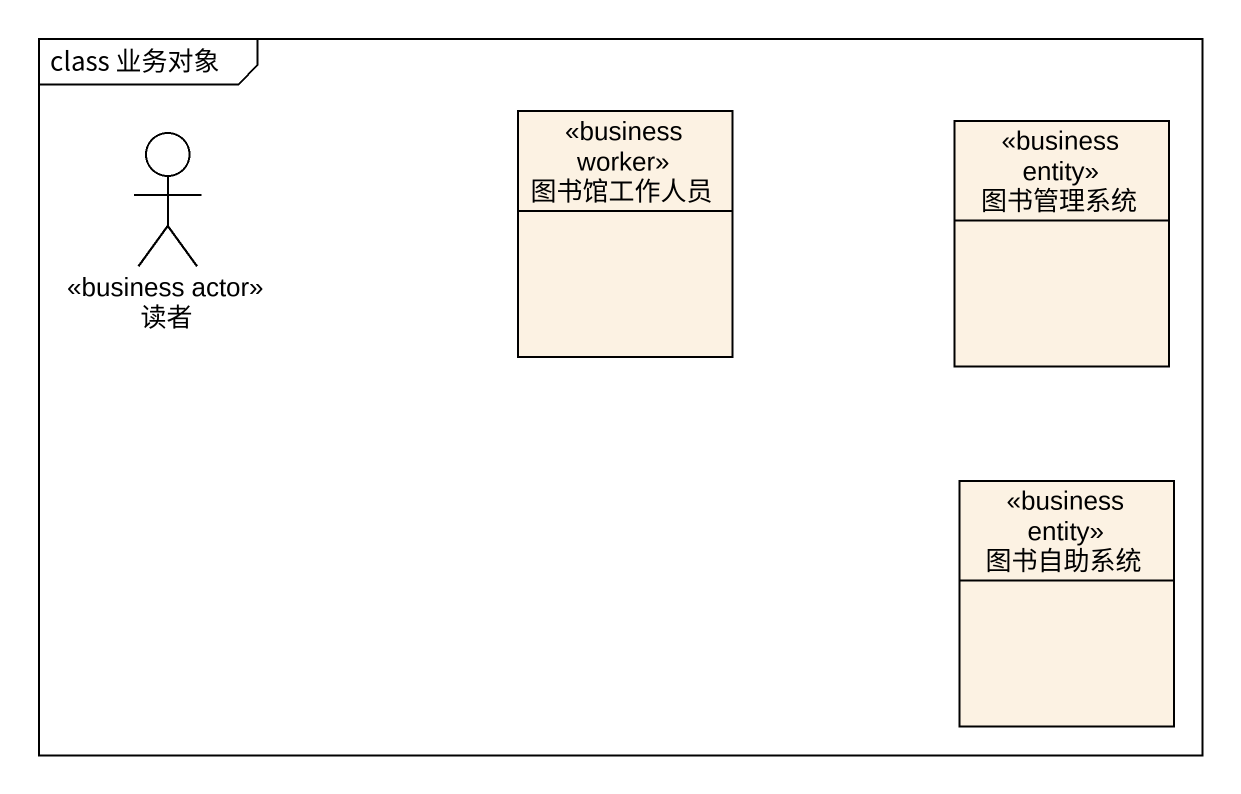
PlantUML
@startuml
mainframe class 业务对象
allowmixing
hide circle
hide empty members
actor 读者 <<business actor>>
class 图书馆工作人员 <<business worker>>
class 图书管理系统 <<business entity>>
class 图书自助系统 <<business entity>>
@enduml
